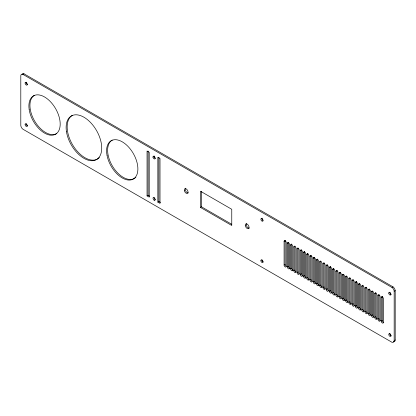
<?xml version="1.0" encoding="UTF-8"?>
<svg xmlns="http://www.w3.org/2000/svg" width="416" height="416" viewBox="0 0 416 416"><rect width="100%" height="100%" fill="white"/><g stroke="black" fill="none" stroke-linecap="round" stroke-linejoin="round"><path stroke-width="0.62" d="M26.166 123.713L26.166 124.103A1.524 0.879 60 0 0 27.721 125.913M395.2 340.007L394.165 340.605A4.03 2.33 60 0 1 392.007 342.3L22.958 129.23A3.432 1.981 60 0 1 20.8 125.492L20.8 75.655A3.432 1.981 60 0 1 22.958 74.407L23.993 73.809L393.042 286.879A3.432 1.981 60 0 1 395.2 290.612L395.2 340.007A4.03 2.33 60 0 1 393.255 341.754M147.051 195.894L149.209 197.137L149.209 152.282L147.051 151.034L147.051 195.894L148.091 195.296L149.708 196.232M157.846 202.124L160.004 203.372L160.004 158.512L157.846 157.269L157.846 202.124L158.881 201.526L160.498 202.462M200.47 207.418L231.764 225.488L231.764 209.29L200.47 191.22L200.47 207.418L201.505 206.82L231.681 224.245M284.097 241.374A1.524 0.879 60 0 1 285.178 240.75A1.524 0.879 60 0 1 286.255 242.616L286.255 266.292A1.524 0.879 60 0 1 285.178 266.916A1.524 0.879 60 0 1 284.097 265.049L284.097 241.374L285.132 240.776A1.524 0.879 60 0 1 285.178 240.448M287.336 243.24A1.524 0.879 60 0 1 288.413 242.616A1.524 0.879 60 0 1 289.494 244.488L289.494 268.164A1.524 0.879 60 0 1 288.413 268.783A1.524 0.879 60 0 1 287.336 266.916L287.336 243.24L288.371 242.642A1.524 0.879 60 0 1 288.413 242.32M290.571 245.112A1.524 0.879 60 0 1 291.652 244.488A1.524 0.879 60 0 1 292.729 246.355L292.729 270.031A1.524 0.879 60 0 1 291.652 270.655A1.524 0.879 60 0 1 290.571 268.783L290.571 245.112L291.606 244.514A1.524 0.879 60 0 1 291.777 243.937M293.81 246.979A1.524 0.879 60 0 1 294.887 246.355A1.524 0.879 60 0 1 295.968 248.227L295.968 271.898A1.524 0.879 60 0 1 294.887 272.522A1.524 0.879 60 0 1 293.81 270.655L293.81 246.979L294.845 246.381A1.524 0.879 60 0 1 294.887 246.054M297.045 248.846A1.524 0.879 60 0 1 298.126 248.227A1.524 0.879 60 0 1 299.203 250.094L299.203 273.77A1.524 0.879 60 0 1 298.126 274.394A1.524 0.879 60 0 1 297.045 272.522L297.045 248.846L298.08 248.248A1.524 0.879 60 0 1 298.095 248.082M300.284 250.718A1.524 0.879 60 0 1 301.361 250.094A1.524 0.879 60 0 1 302.442 251.966L302.442 275.636A1.524 0.879 60 0 1 301.361 276.26A1.524 0.879 60 0 1 300.284 274.394L300.284 250.718L301.319 250.12A1.524 0.879 60 0 1 301.361 249.792M303.519 252.585A1.524 0.879 60 0 1 304.6 251.966A1.524 0.879 60 0 1 305.677 253.833L305.677 277.508A1.524 0.879 60 0 1 304.6 278.132A1.524 0.879 60 0 1 303.519 276.26L303.519 252.585L304.559 251.987A1.524 0.879 60 0 1 304.652 251.529M284.097 265.049L285.132 264.451L285.132 240.776M306.758 254.457A1.524 0.879 60 0 1 307.835 253.833A1.524 0.879 60 0 1 308.916 255.7L308.916 279.375A1.524 0.879 60 0 1 307.835 279.999A1.524 0.879 60 0 1 306.758 278.132L306.758 254.457L307.793 253.859A1.524 0.879 60 0 1 307.84 253.531M287.336 266.916L288.371 266.318L288.371 242.642M309.993 256.324A1.524 0.879 60 0 1 311.074 255.7A1.524 0.879 60 0 1 312.156 257.572L312.156 281.247A1.524 0.879 60 0 1 311.074 281.866A1.524 0.879 60 0 1 309.993 279.999L309.993 256.324L311.033 255.726A1.524 0.879 60 0 1 311.043 255.554M290.571 268.783L291.606 268.185L291.606 244.514M313.232 258.196A1.524 0.879 60 0 1 314.314 257.572A1.524 0.879 60 0 1 315.39 259.438L315.39 283.114A1.524 0.879 60 0 1 314.314 283.738A1.524 0.879 60 0 1 313.232 281.866L313.232 258.196L314.267 257.598A1.524 0.879 60 0 1 314.314 257.27M293.81 270.655L294.845 270.057L294.845 246.381M316.472 260.062A1.524 0.879 60 0 1 317.548 259.438A1.524 0.879 60 0 1 318.63 261.31L318.63 284.981A1.524 0.879 60 0 1 317.548 285.605A1.524 0.879 60 0 1 316.472 283.738L316.472 260.062L317.507 259.464A1.524 0.879 60 0 1 317.606 259.002M297.045 272.522L298.08 271.924L298.08 248.248M319.706 261.929A1.524 0.879 60 0 1 320.788 261.31A1.524 0.879 60 0 1 321.864 263.177L321.864 286.853A1.524 0.879 60 0 1 320.788 287.477A1.524 0.879 60 0 1 319.706 285.605L319.706 261.929L320.741 261.331A1.524 0.879 60 0 1 320.788 261.009M300.284 274.394L301.319 273.796L301.319 250.12M322.946 263.801A1.524 0.879 60 0 1 324.022 263.177A1.524 0.879 60 0 1 325.104 265.049L325.104 288.72A1.524 0.879 60 0 1 324.022 289.344A1.524 0.879 60 0 1 322.946 287.477L322.946 263.801L323.981 263.203A1.524 0.879 60 0 1 324.08 262.74M303.519 276.26L304.559 275.662L304.559 251.987M326.18 265.668A1.524 0.879 60 0 1 327.262 265.049A1.524 0.879 60 0 1 328.338 266.916L328.338 290.592A1.524 0.879 60 0 1 327.262 291.216A1.524 0.879 60 0 1 326.18 289.344L326.18 265.668L327.215 265.07A1.524 0.879 60 0 1 327.262 264.748M306.758 278.132L307.793 277.534L307.793 253.859M329.42 267.54A1.524 0.879 60 0 1 330.496 266.916A1.524 0.879 60 0 1 331.578 268.783L331.578 292.458A1.524 0.879 60 0 1 330.496 293.082A1.524 0.879 60 0 1 329.42 291.216L329.42 267.54L330.455 266.942A1.524 0.879 60 0 1 330.496 266.614M309.993 279.999L311.033 279.401L311.033 255.726M332.654 269.407A1.524 0.879 60 0 1 333.736 268.783A1.524 0.879 60 0 1 334.812 270.655L334.812 294.33A1.524 0.879 60 0 1 333.736 294.949A1.524 0.879 60 0 1 332.654 293.082L332.654 269.407L333.694 268.809A1.524 0.879 60 0 1 333.736 268.481M313.232 281.866L314.267 281.268L314.267 257.598M335.894 271.279A1.524 0.879 60 0 1 336.97 270.655A1.524 0.879 60 0 1 338.052 272.522L338.052 296.197A1.524 0.879 60 0 1 336.97 296.821A1.524 0.879 60 0 1 335.894 294.949L335.894 271.279L336.929 270.681A1.524 0.879 60 0 1 337.028 270.218M316.472 283.738L317.507 283.14L317.507 259.464M339.128 273.146A1.524 0.879 60 0 1 340.21 272.522A1.524 0.879 60 0 1 341.286 274.394L341.286 298.064A1.524 0.879 60 0 1 340.21 298.688A1.524 0.879 60 0 1 339.128 296.821L339.128 273.146L340.168 272.548A1.524 0.879 60 0 1 340.21 272.22M319.706 285.605L320.741 285.007L320.741 261.331M342.368 275.012A1.524 0.879 60 0 1 343.444 274.394A1.524 0.879 60 0 1 344.526 276.26L344.526 299.936A1.524 0.879 60 0 1 343.444 300.56A1.524 0.879 60 0 1 342.368 298.688L342.368 275.012L343.403 274.414L343.403 298.09A1.524 0.879 60 0 0 344.635 300.035M322.946 287.477L323.981 286.879L323.981 263.203M345.608 276.884A1.524 0.879 60 0 1 346.684 276.26A1.524 0.879 60 0 1 347.766 278.127L347.766 301.803A1.524 0.879 60 0 1 346.684 302.427A1.524 0.879 60 0 1 345.608 300.56L345.608 276.884L346.642 276.286A1.524 0.879 60 0 1 346.684 275.959M326.18 289.344L327.215 288.746L327.215 265.07M348.842 278.751A1.524 0.879 60 0 1 349.924 278.127A1.524 0.879 60 0 1 351 279.999L351 303.675A1.524 0.879 60 0 1 349.924 304.299A1.524 0.879 60 0 1 348.842 302.427L348.842 278.751L349.877 278.153A1.524 0.879 60 0 1 349.976 277.696M329.42 291.216L330.455 290.618L330.455 266.942M352.082 280.623A1.524 0.879 60 0 1 353.158 279.999A1.524 0.879 60 0 1 354.24 281.866L354.24 305.542A1.524 0.879 60 0 1 353.158 306.166A1.524 0.879 60 0 1 352.082 304.299L352.082 280.623L353.116 280.025A1.524 0.879 60 0 1 353.158 279.698M332.654 293.082L333.694 292.484L333.694 268.809M355.316 282.49A1.524 0.879 60 0 1 356.398 281.866A1.524 0.879 60 0 1 357.474 283.738L357.474 307.414A1.524 0.879 60 0 1 356.398 308.032A1.524 0.879 60 0 1 355.316 306.166L355.316 282.49L356.351 281.892A1.524 0.879 60 0 1 356.45 281.429M335.894 294.949L336.929 294.351L336.929 270.681M358.556 284.362A1.524 0.879 60 0 1 359.632 283.738A1.524 0.879 60 0 1 360.714 285.605L360.714 309.28A1.524 0.879 60 0 1 359.632 309.904A1.524 0.879 60 0 1 358.556 308.032L358.556 284.362L359.59 283.764A1.524 0.879 60 0 1 359.632 283.436M339.128 296.821L340.168 296.223L340.168 272.548M361.79 286.229A1.524 0.879 60 0 1 362.872 285.605A1.524 0.879 60 0 1 363.948 287.477L363.948 311.147A1.524 0.879 60 0 1 362.872 311.771A1.524 0.879 60 0 1 361.79 309.904L361.79 286.229L362.825 285.631A1.524 0.879 60 0 1 362.924 285.168M342.368 298.688L343.403 298.09M365.03 288.096A1.524 0.879 60 0 1 366.106 287.477A1.524 0.879 60 0 1 367.188 289.344L367.188 313.019A1.524 0.879 60 0 1 366.106 313.643A1.524 0.879 60 0 1 365.03 311.771L365.03 288.096L366.064 287.498A1.524 0.879 60 0 1 366.106 287.175M345.608 300.56L346.642 299.962L346.642 276.286M368.264 289.968A1.524 0.879 60 0 1 369.346 289.344A1.524 0.879 60 0 1 370.422 291.21L370.422 314.886A1.524 0.879 60 0 1 369.346 315.51A1.524 0.879 60 0 1 368.264 313.643L368.264 289.968L369.304 289.37A1.524 0.879 60 0 1 369.398 288.907M348.842 302.427L349.877 301.829L349.877 278.153M371.504 291.834A1.524 0.879 60 0 1 372.58 291.21A1.524 0.879 60 0 1 373.662 293.082L373.662 316.758A1.524 0.879 60 0 1 372.58 317.382A1.524 0.879 60 0 1 371.504 315.51L371.504 291.834L372.538 291.236A1.524 0.879 60 0 1 372.549 291.065M352.082 304.299L353.116 303.701L353.116 280.025M374.738 293.706A1.524 0.879 60 0 1 375.82 293.082A1.524 0.879 60 0 1 376.901 294.949L376.901 318.625A1.524 0.879 60 0 1 375.82 319.249A1.524 0.879 60 0 1 374.738 317.382L374.738 293.706L375.778 293.108A1.524 0.879 60 0 1 375.872 292.646M355.316 306.166L356.351 305.568L356.351 281.892M377.978 295.573A1.524 0.879 60 0 1 379.059 294.949A1.524 0.879 60 0 1 380.136 296.821L380.136 320.497A1.524 0.879 60 0 1 379.059 321.116A1.524 0.879 60 0 1 377.978 319.249L377.978 295.573L379.012 294.975A1.524 0.879 60 0 1 379.023 294.804M22.958 74.407L392.007 287.477L393.042 286.879M358.556 308.032L359.59 307.434L359.59 283.764M381.217 297.445A1.524 0.879 60 0 1 382.294 296.821A1.524 0.879 60 0 1 383.375 298.688L383.375 322.364A1.524 0.879 60 0 1 382.294 322.988A1.524 0.879 60 0 1 381.217 321.116L381.217 297.445L382.252 296.847A1.524 0.879 60 0 1 382.351 296.384M361.79 309.904L362.825 309.306L362.825 285.631M394.165 340.605L394.165 291.21L395.2 290.612M365.03 311.771L366.064 311.173L366.064 287.498M368.264 313.643L369.304 313.045L369.304 289.37M371.504 315.51L372.538 314.912L372.538 291.236M374.738 317.382L375.778 316.779L375.778 293.108M377.978 319.249L379.012 318.651L379.012 294.975M381.217 321.116L382.252 320.518L382.252 296.847M201.505 191.272L201.505 206.82M158.881 157.31L158.881 201.526M148.091 151.081L148.091 195.296M249.428 228.02A2.673 1.544 60 0 1 246.932 226.59A2.673 1.544 60 0 1 246.61 223.543M188.292 192.878A2.673 1.544 60 0 1 185.812 191.126A2.673 1.544 60 0 1 185.77 188.224M263.011 220.527A1.524 0.879 60 0 1 262.075 218.119M391.362 335.868A1.524 0.879 60 0 1 391.097 335.821L390.816 335.676A1.524 0.879 60 0 1 389.823 334.11L389.808 333.772A1.524 0.879 60 0 1 389.86 333.486M263.125 261.955A1.524 0.879 60 0 1 261.955 259.782M391.165 294.471A1.524 0.879 60 0 1 389.839 292.183M295.922 271.924A1.524 0.879 60 0 1 294.845 270.057M293.134 270.202A1.524 0.879 60 0 1 291.606 268.185M289.754 268.31A1.524 0.879 60 0 1 288.371 266.318M370.38 314.912A1.524 0.879 60 0 1 369.304 313.045M367.593 313.191A1.524 0.879 60 0 1 366.064 311.173M364.208 311.298A1.524 0.879 60 0 1 362.825 309.306M360.823 309.379A1.524 0.879 60 0 1 359.59 307.434M357.583 307.512A1.524 0.879 60 0 1 356.351 305.568M354.645 305.713A1.524 0.879 60 0 1 353.116 303.701M351.26 303.826A1.524 0.879 60 0 1 349.877 301.829M348.026 301.954A1.524 0.879 60 0 1 346.642 299.962M302.702 275.787A1.524 0.879 60 0 1 301.319 273.796M299.317 273.868A1.524 0.879 60 0 1 298.08 271.924M309.322 279.547A1.524 0.879 60 0 1 307.793 277.534M305.942 277.659A1.524 0.879 60 0 1 304.559 275.662M322.124 287.004A1.524 0.879 60 0 1 320.741 285.007M318.89 285.132A1.524 0.879 60 0 1 317.507 283.14M315.5 283.213A1.524 0.879 60 0 1 314.267 281.268M312.265 281.346A1.524 0.879 60 0 1 311.033 279.401M328.448 290.69A1.524 0.879 60 0 1 327.215 288.746M325.057 288.746A1.524 0.879 60 0 1 323.981 286.879M380.396 320.642A1.524 0.879 60 0 1 379.012 318.651M377.161 318.776A1.524 0.879 60 0 1 375.778 316.779M373.771 316.857A1.524 0.879 60 0 1 372.538 314.912M27.721 84.547A1.524 0.879 60 0 1 26.166 82.732L26.166 82.342A1.524 0.879 60 0 1 26.203 82.176M341.401 298.168A1.524 0.879 60 0 1 340.168 296.223M338.458 296.369A1.524 0.879 60 0 1 336.929 294.351M335.078 294.476A1.524 0.879 60 0 1 333.694 292.484M155.334 199.701A1.524 0.879 60 0 1 154.518 199.061L154.024 197.668A1.524 0.879 60 0 1 154.076 197.376M99.403 157.534A25.178 14.539 60 0 1 73.445 146.198A25.178 14.539 60 0 1 72.327 115.388M286.364 266.396A1.524 0.879 60 0 1 285.132 264.451M383.781 322.535A1.524 0.879 60 0 1 382.252 320.518M331.687 292.562A1.524 0.879 60 0 1 330.455 290.618M56.638 133.593A22.126 12.776 60 0 1 34.512 120.817A22.126 12.776 60 0 1 34.512 95.264M22.058 74.272A3.432 1.981 60 0 1 23.993 73.809M155.438 158.356A1.524 0.879 60 0 1 154.3 157.352A1.524 0.879 60 0 1 154.118 155.906M392.007 287.477A3.432 1.981 60 0 1 394.165 291.21M135.886 177.258A22.126 12.776 60 0 1 113.053 167.076A22.126 12.776 60 0 1 112.258 140.093M25.132 124.311L25.132 124.701A1.524 0.879 60 0 0 26.785 126.506A1.524 0.879 60 0 0 26.785 124.415A1.524 0.879 60 0 0 25.132 124.311M25.132 82.94L25.132 83.33A1.524 0.879 60 0 0 26.785 85.134A1.524 0.879 60 0 0 26.785 83.044A1.524 0.879 60 0 0 25.132 82.94M154.794 200.288L154.565 200.34A1.524 0.879 60 0 1 153.483 199.659L152.989 198.266A1.524 0.879 60 0 1 154.393 197.948L154.648 198.234A1.524 0.879 60 0 1 155.121 199.29L155.147 199.628A1.524 0.879 60 0 1 154.794 200.288M389.917 333.871L389.636 333.731A1.524 0.879 60 0 0 388.773 334.37L388.788 334.708A1.524 0.879 60 0 0 389.776 336.279L390.057 336.419A1.524 0.879 60 0 0 390.926 335.774L390.905 335.442A1.524 0.879 60 0 0 389.917 333.871M261.976 218.644L261.752 218.53A1.524 0.879 60 0 0 261.082 220.059A1.524 0.879 60 0 0 262.87 221.094A1.524 0.879 60 0 0 262.2 218.79L261.976 218.644M245.289 225.638A2.673 1.544 60 0 0 248.394 228.618A2.673 1.544 60 0 0 247.733 224.536A2.673 1.544 60 0 0 245.289 225.638M388.768 293.082A1.524 0.879 60 0 0 390.385 295.095A1.524 0.879 60 0 0 390.385 292.937A1.524 0.879 60 0 0 388.768 293.082M184.324 190.466A2.673 1.544 60 0 0 187.439 193.409A2.673 1.544 60 0 0 186.742 189.316A2.673 1.544 60 0 0 184.324 190.466M260.92 260.894A1.524 0.879 60 0 0 262.699 262.59A1.524 0.879 60 0 0 262.309 260.255A1.524 0.879 60 0 0 260.92 260.894M66.43 131.482A25.178 14.539 60 0 0 95.534 160.056A25.178 14.539 60 0 0 89.809 121.763A25.178 14.539 60 0 0 66.43 131.482M29.156 109.439A22.126 12.776 60 0 0 54.704 134.633A22.126 12.776 60 0 0 49.764 101.01A22.126 12.776 60 0 0 29.156 109.439M153.01 157.227A1.524 0.879 60 0 0 154.788 158.922A1.524 0.879 60 0 0 154.398 156.588A1.524 0.879 60 0 0 153.01 157.227M107.104 155.745A22.126 12.776 60 0 0 133.25 179.078A22.126 12.776 60 0 0 126.35 144.83A22.126 12.776 60 0 0 107.104 155.745"/></g></svg>
